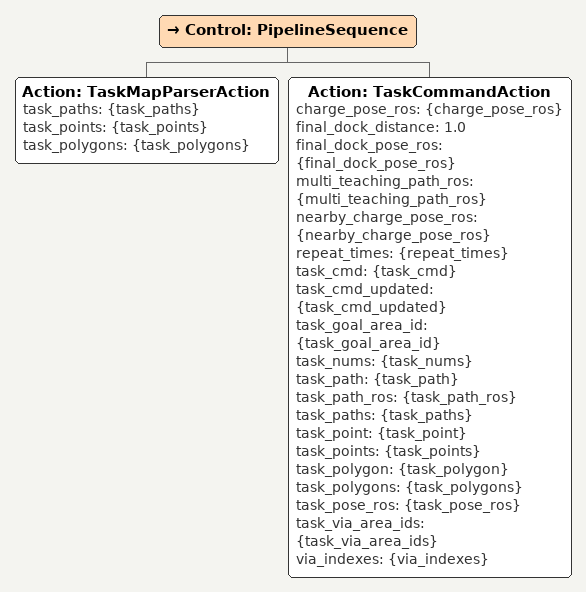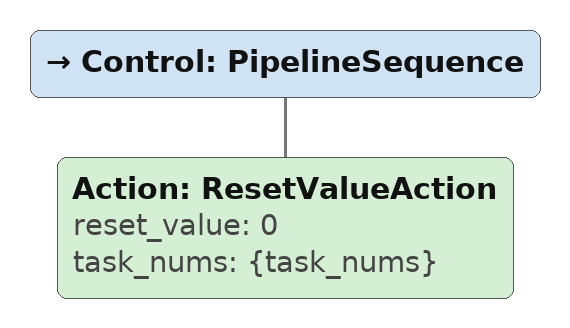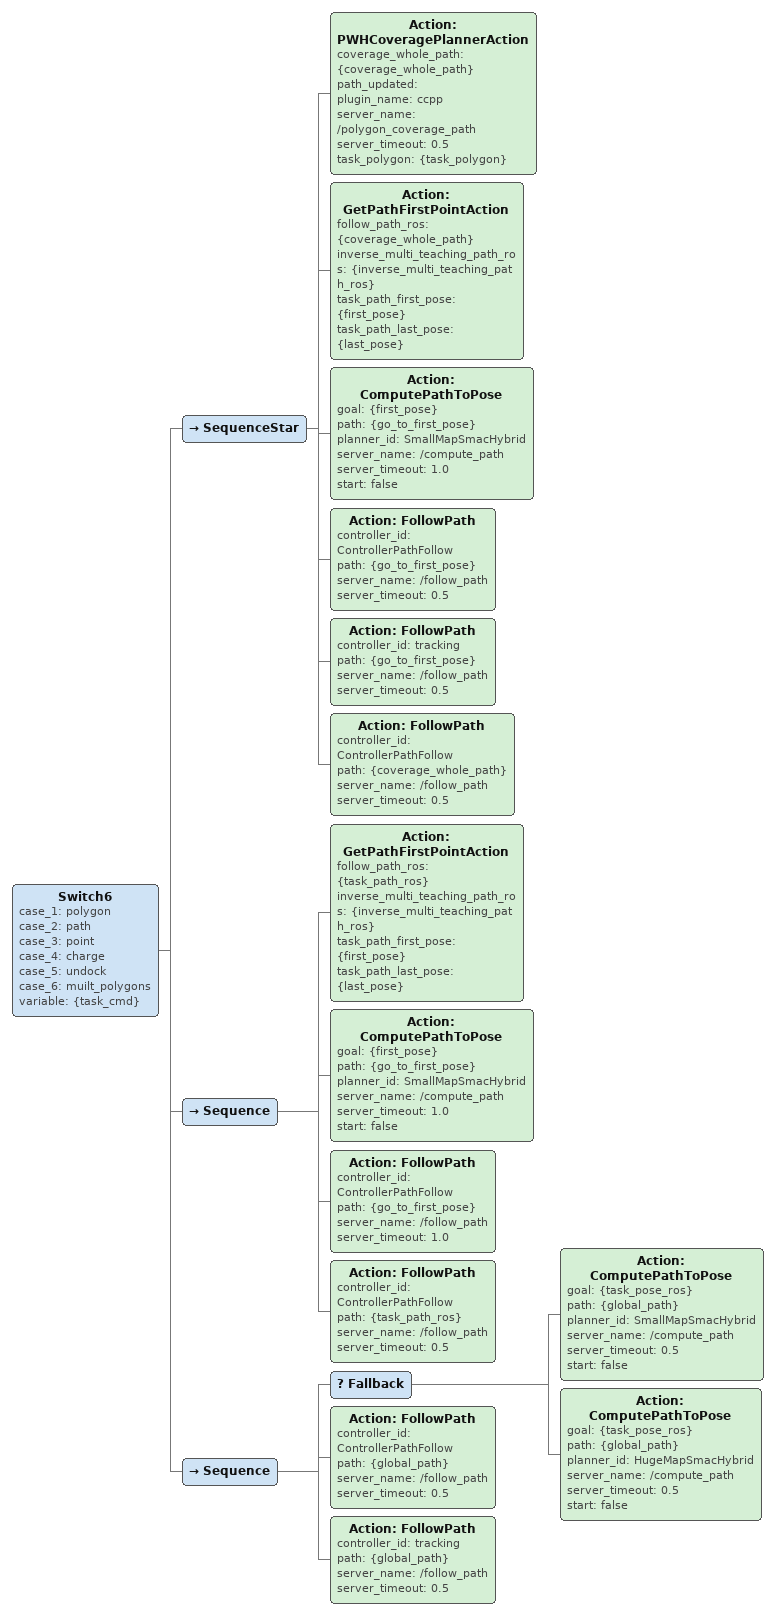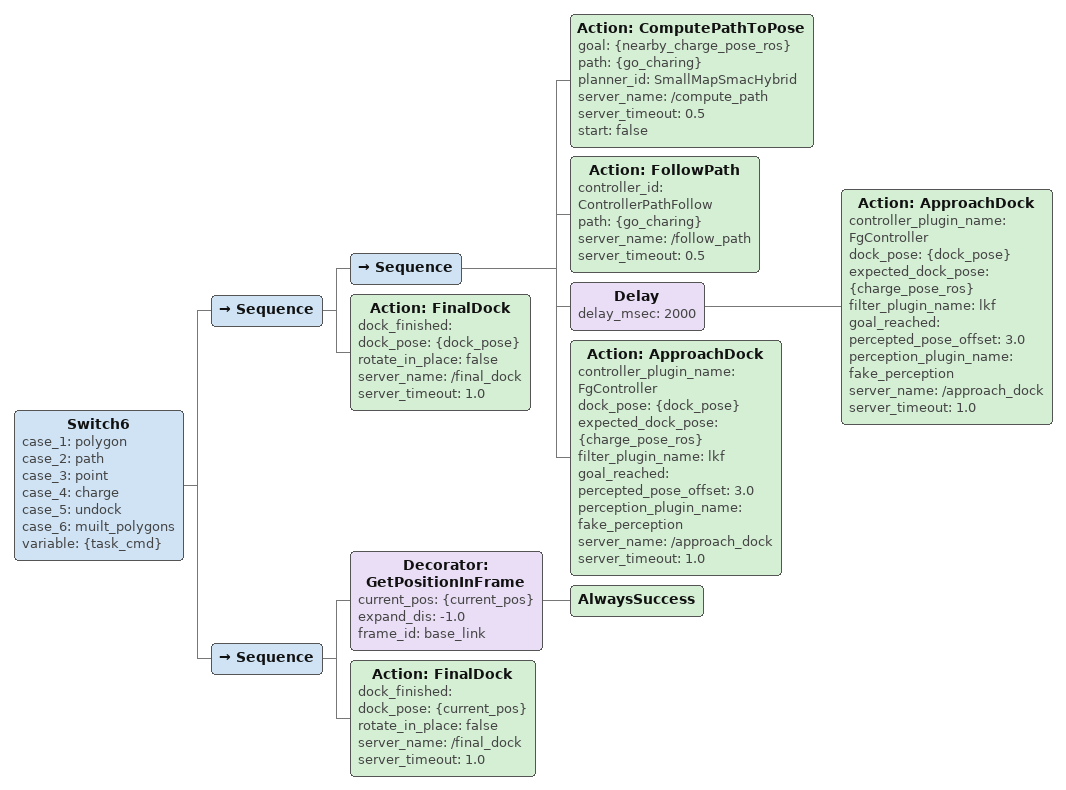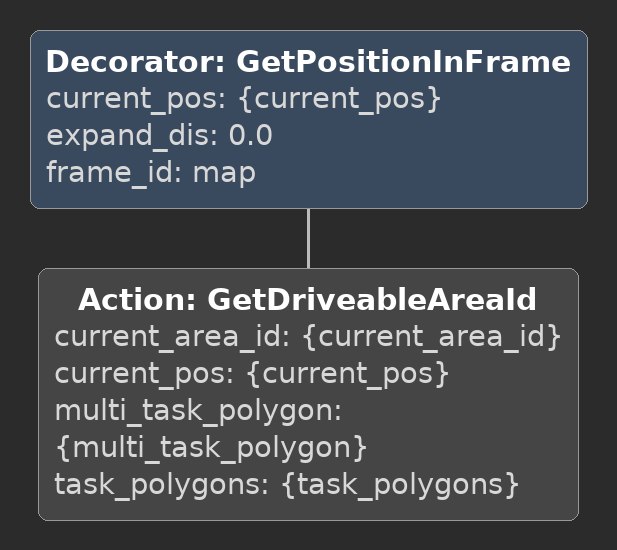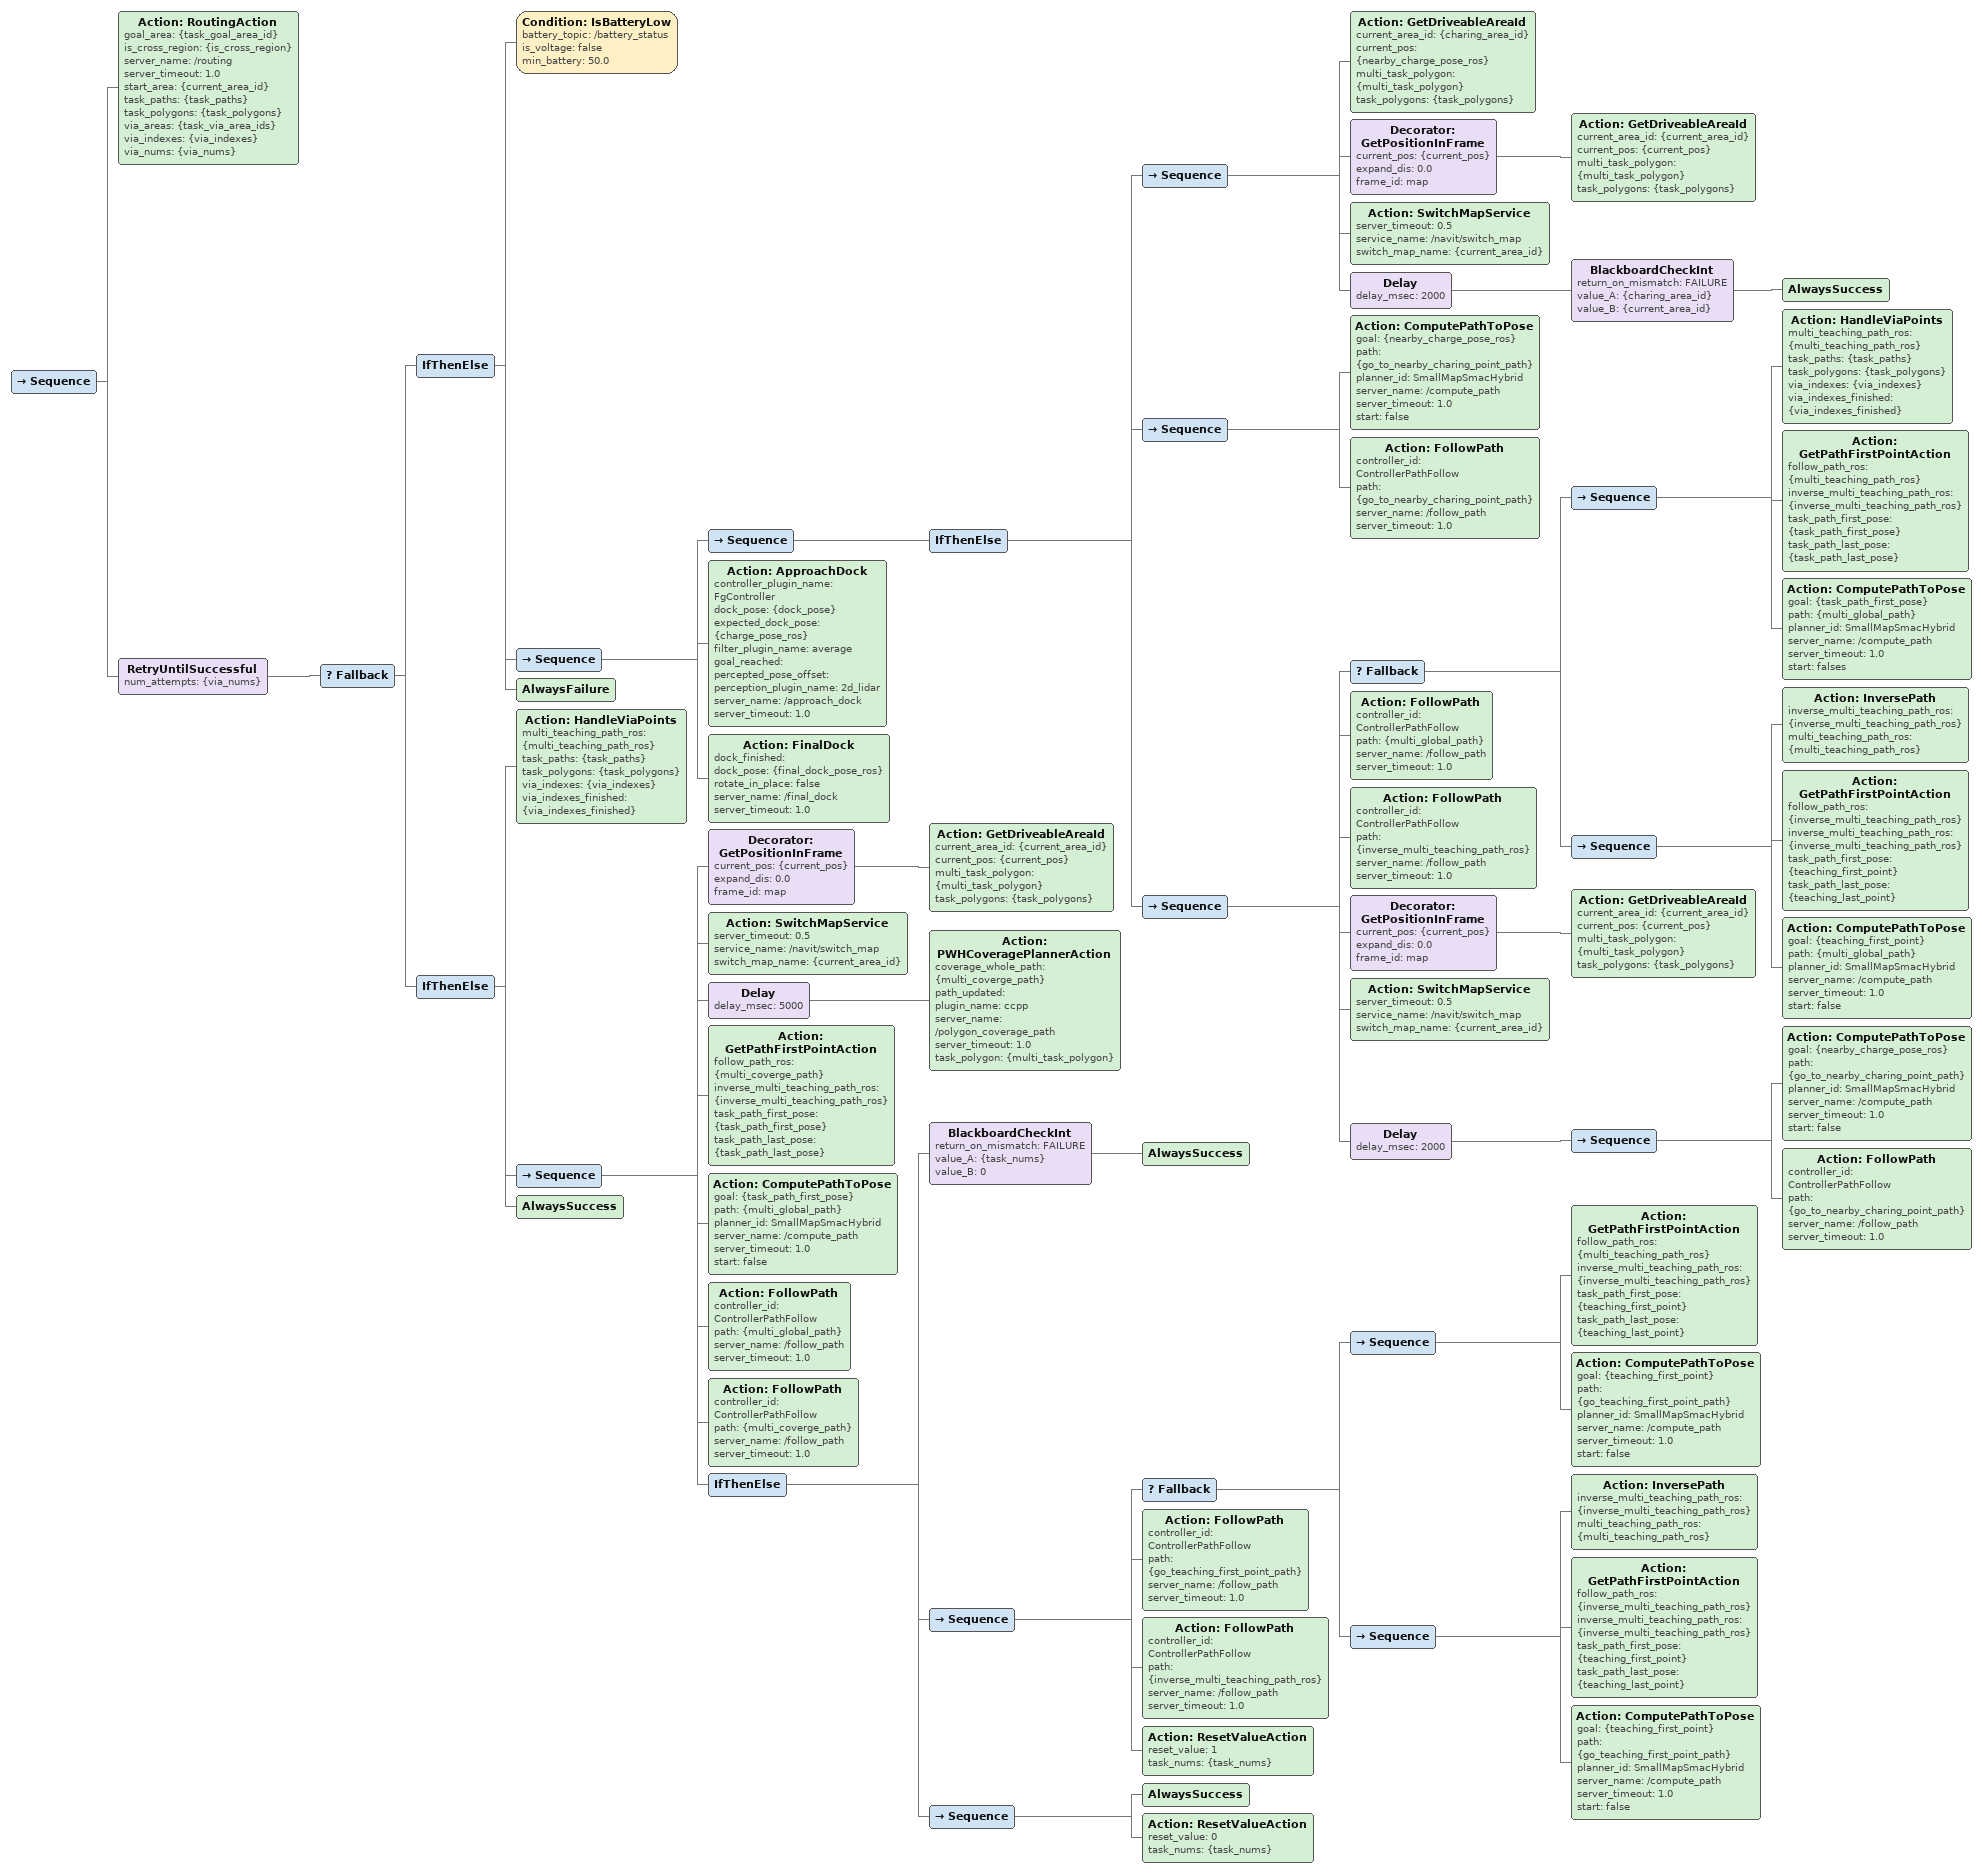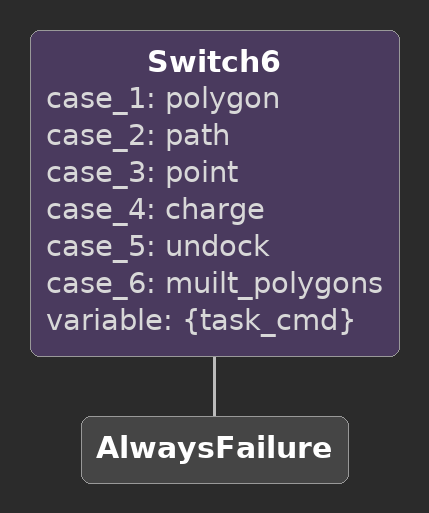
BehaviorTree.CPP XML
<Control ID="PipelineSequence">
    <Action ID="TaskMapParserAction" task_paths="{task_paths}" task_points="{task_points}" task_polygons="{task_polygons}"/>
    <Action ID="TaskCommandAction" charge_pose_ros="{charge_pose_ros}" final_dock_distance="1.0" final_dock_pose_ros="{final_dock_pose_ros}" multi_teaching_path_ros="{multi_teaching_path_ros}" nearby_charge_pose_ros="{nearby_charge_pose_ros}" repeat_times="{repeat_times}" task_cmd="{task_cmd}" task_cmd_updated="{task_cmd_updated}" task_goal_area_id="{task_goal_area_id}" task_nums="{task_nums}" task_path="{task_path}" task_path_ros="{task_path_ros}" task_paths="{task_paths}" task_point="{task_point}" task_points="{task_points}" task_polygon="{task_polygon}" task_polygons="{task_polygons}" task_pose_ros="{task_pose_ros}" task_via_area_ids="{task_via_area_ids}" via_indexes="{via_indexes}"/>
</Control>

<Control ID="PipelineSequence">
    <Action ID="ResetValueAction" reset_value="0" task_nums="{task_nums}"/>
</Control>

<Switch6 case_1="polygon" case_2="path" case_3="point" case_4="charge" case_5="undock" case_6="muilt_polygons" variable="{task_cmd}">
    <SequenceStar>
        <Action ID="PWHCoveragePlannerAction" coverage_whole_path="{coverage_whole_path}" path_updated="" plugin_name="ccpp" server_name="/polygon_coverage_path" server_timeout="0.5" task_polygon="{task_polygon}"/>
        <Action ID="GetPathFirstPointAction" follow_path_ros="{coverage_whole_path}" inverse_multi_teaching_path_ros="{inverse_multi_teaching_path_ros}" task_path_first_pose="{first_pose}" task_path_last_pose="{last_pose}"/>
        <Action ID="ComputePathToPose" goal="{first_pose}" path="{go_to_first_pose}" planner_id="SmallMapSmacHybrid" server_name="/compute_path" server_timeout="1.0" start="false"/>
        <Action ID="FollowPath" controller_id="ControllerPathFollow" path="{go_to_first_pose}" server_name="/follow_path" server_timeout="0.5"/>
        <Action ID="FollowPath" controller_id="tracking" path="{go_to_first_pose}" server_name="/follow_path" server_timeout="0.5"/>
        <Action ID="FollowPath" controller_id="ControllerPathFollow" path="{coverage_whole_path}" server_name="/follow_path" server_timeout="0.5"/>
    </SequenceStar>
    <Sequence>
        <Action ID="GetPathFirstPointAction" follow_path_ros="{task_path_ros}" inverse_multi_teaching_path_ros="{inverse_multi_teaching_path_ros}" task_path_first_pose="{first_pose}" task_path_last_pose="{last_pose}"/>
        <Action ID="ComputePathToPose" goal="{first_pose}" path="{go_to_first_pose}" planner_id="SmallMapSmacHybrid" server_name="/compute_path" server_timeout="1.0" start="false"/>
        <Action ID="FollowPath" controller_id="ControllerPathFollow" path="{go_to_first_pose}" server_name="/follow_path" server_timeout="1.0"/>
        <Action ID="FollowPath" controller_id="ControllerPathFollow" path="{task_path_ros}" server_name="/follow_path" server_timeout="0.5"/>
    </Sequence>
    <Sequence>
        <Fallback>
            <Action ID="ComputePathToPose" goal="{task_pose_ros}" path="{global_path}" planner_id="SmallMapSmacHybrid" server_name="/compute_path" server_timeout="0.5" start="false"/>
            <Action ID="ComputePathToPose" goal="{task_pose_ros}" path="{global_path}" planner_id="HugeMapSmacHybrid" server_name="/compute_path" server_timeout="0.5" start="false"/>
        </Fallback>
        <Action ID="FollowPath" controller_id="ControllerPathFollow" path="{global_path}" server_name="/follow_path" server_timeout="0.5"/>
        <Action ID="FollowPath" controller_id="tracking" path="{global_path}" server_name="/follow_path" server_timeout="0.5"/>
    </Sequence>
</Switch6>

<Switch6 case_1="polygon" case_2="path" case_3="point" case_4="charge" case_5="undock" case_6="muilt_polygons" variable="{task_cmd}">
    <Sequence>
        <Sequence>
            <Action ID="ComputePathToPose" goal="{nearby_charge_pose_ros}" path="{go_charing}" planner_id="SmallMapSmacHybrid" server_name="/compute_path" server_timeout="0.5" start="false"/>
            <Action ID="FollowPath" controller_id="ControllerPathFollow" path="{go_charing}" server_name="/follow_path" server_timeout="0.5"/>
            <Delay delay_msec="2000">
                <Action ID="ApproachDock" controller_plugin_name="FgController" dock_pose="{dock_pose}" expected_dock_pose="{charge_pose_ros}" filter_plugin_name="lkf" goal_reached="" percepted_pose_offset="3.0" perception_plugin_name="fake_perception" server_name="/approach_dock" server_timeout="1.0"/>
            </Delay>
            <Action ID="ApproachDock" controller_plugin_name="FgController" dock_pose="{dock_pose}" expected_dock_pose="{charge_pose_ros}" filter_plugin_name="lkf" goal_reached="" percepted_pose_offset="3.0" perception_plugin_name="fake_perception" server_name="/approach_dock" server_timeout="1.0"/>
        </Sequence>
        <Action ID="FinalDock" dock_finished="" dock_pose="{dock_pose}" rotate_in_place="false" server_name="/final_dock" server_timeout="1.0"/>
    </Sequence>
    <Sequence>
        <Decorator ID="GetPositionInFrame" current_pos="{current_pos}" expand_dis="-1.0" frame_id="base_link">
            <AlwaysSuccess/>
        </Decorator>
        <Action ID="FinalDock" dock_finished="" dock_pose="{current_pos}" rotate_in_place="false" server_name="/final_dock" server_timeout="1.0"/>
    </Sequence>
</Switch6>

<Decorator ID="GetPositionInFrame" current_pos="{current_pos}" expand_dis="0.0" frame_id="map">
    <Action ID="GetDriveableAreaId" current_area_id="{current_area_id}" current_pos="{current_pos}" multi_task_polygon="{multi_task_polygon}" task_polygons="{task_polygons}"/>
</Decorator>

<Sequence>
    <Action ID="RoutingAction" goal_area="{task_goal_area_id}" is_cross_region="{is_cross_region}" server_name="/routing" server_timeout="1.0" start_area="{current_area_id}" task_paths="{task_paths}" task_polygons="{task_polygons}" via_areas="{task_via_area_ids}" via_indexes="{via_indexes}" via_nums="{via_nums}"/>
    <RetryUntilSuccessful num_attempts="{via_nums}">
        <Fallback>
            <IfThenElse>
                <Condition ID="IsBatteryLow" battery_topic="/battery_status" is_voltage="false" min_battery="50.0"/>
                <Sequence>
                    <Sequence>
                        <IfThenElse>
                            <Sequence>
                                <Action ID="GetDriveableAreaId" current_area_id="{charing_area_id}" current_pos="{nearby_charge_pose_ros}" multi_task_polygon="{multi_task_polygon}" task_polygons="{task_polygons}"/>
                                <Decorator ID="GetPositionInFrame" current_pos="{current_pos}" expand_dis="0.0" frame_id="map">
                                    <Action ID="GetDriveableAreaId" current_area_id="{current_area_id}" current_pos="{current_pos}" multi_task_polygon="{multi_task_polygon}" task_polygons="{task_polygons}"/>
                                </Decorator>
                                <Action ID="SwitchMapService" server_timeout="0.5" service_name="/navit/switch_map" switch_map_name="{current_area_id}"/>
                                <Delay delay_msec="2000">
                                    <BlackboardCheckInt return_on_mismatch="FAILURE" value_A="{charing_area_id}" value_B="{current_area_id}">
                                        <AlwaysSuccess/>
                                    </BlackboardCheckInt>
                                </Delay>
                            </Sequence>
                            <Sequence>
                                <Action ID="ComputePathToPose" goal="{nearby_charge_pose_ros}" path="{go_to_nearby_charing_point_path}" planner_id="SmallMapSmacHybrid" server_name="/compute_path" server_timeout="1.0" start="false"/>
                                <Action ID="FollowPath" controller_id="ControllerPathFollow" path="{go_to_nearby_charing_point_path}" server_name="/follow_path" server_timeout="1.0"/>
                            </Sequence>
                            <Sequence>
                                <Fallback>
                                    <Sequence>
                                        <Action ID="HandleViaPoints" multi_teaching_path_ros="{multi_teaching_path_ros}" task_paths="{task_paths}" task_polygons="{task_polygons}" via_indexes="{via_indexes}" via_indexes_finished="{via_indexes_finished}"/>
                                        <Action ID="GetPathFirstPointAction" follow_path_ros="{multi_teaching_path_ros}" inverse_multi_teaching_path_ros="{inverse_multi_teaching_path_ros}" task_path_first_pose="{task_path_first_pose}" task_path_last_pose="{task_path_last_pose}"/>
                                        <Action ID="ComputePathToPose" goal="{task_path_first_pose}" path="{multi_global_path}" planner_id="SmallMapSmacHybrid" server_name="/compute_path" server_timeout="1.0" start="falses"/>
                                    </Sequence>
                                    <Sequence>
                                        <Action ID="InversePath" inverse_multi_teaching_path_ros="{inverse_multi_teaching_path_ros}" multi_teaching_path_ros="{multi_teaching_path_ros}"/>
                                        <Action ID="GetPathFirstPointAction" follow_path_ros="{inverse_multi_teaching_path_ros}" inverse_multi_teaching_path_ros="{inverse_multi_teaching_path_ros}" task_path_first_pose="{teaching_first_point}" task_path_last_pose="{teaching_last_point}"/>
                                        <Action ID="ComputePathToPose" goal="{teaching_first_point}" path="{multi_global_path}" planner_id="SmallMapSmacHybrid" server_name="/compute_path" server_timeout="1.0" start="false"/>
                                    </Sequence>
                                </Fallback>
                                <Action ID="FollowPath" controller_id="ControllerPathFollow" path="{multi_global_path}" server_name="/follow_path" server_timeout="1.0"/>
                                <Action ID="FollowPath" controller_id="ControllerPathFollow" path="{inverse_multi_teaching_path_ros}" server_name="/follow_path" server_timeout="1.0"/>
                                <Decorator ID="GetPositionInFrame" current_pos="{current_pos}" expand_dis="0.0" frame_id="map">
                                    <Action ID="GetDriveableAreaId" current_area_id="{current_area_id}" current_pos="{current_pos}" multi_task_polygon="{multi_task_polygon}" task_polygons="{task_polygons}"/>
                                </Decorator>
                                <Action ID="SwitchMapService" server_timeout="0.5" service_name="/navit/switch_map" switch_map_name="{current_area_id}"/>
                                <Delay delay_msec="2000">
                                    <Sequence>
                                        <Action ID="ComputePathToPose" goal="{nearby_charge_pose_ros}" path="{go_to_nearby_charing_point_path}" planner_id="SmallMapSmacHybrid" server_name="/compute_path" server_timeout="1.0" start="false"/>
                                        <Action ID="FollowPath" controller_id="ControllerPathFollow" path="{go_to_nearby_charing_point_path}" server_name="/follow_path" server_timeout="1.0"/>
                                    </Sequence>
                                </Delay>
                            </Sequence>
                        </IfThenElse>
                    </Sequence>
                    <Action ID="ApproachDock" controller_plugin_name="FgController" dock_pose="{dock_pose}" expected_dock_pose="{charge_pose_ros}" filter_plugin_name="average" goal_reached="" percepted_pose_offset="" perception_plugin_name="2d_lidar" server_name="/approach_dock" server_timeout="1.0"/>
                    <Action ID="FinalDock" dock_finished="" dock_pose="{final_dock_pose_ros}" rotate_in_place="false" server_name="/final_dock" server_timeout="1.0"/>
                </Sequence>
                <AlwaysFailure/>
            </IfThenElse>
            <IfThenElse>
                <Action ID="HandleViaPoints" multi_teaching_path_ros="{multi_teaching_path_ros}" task_paths="{task_paths}" task_polygons="{task_polygons}" via_indexes="{via_indexes}" via_indexes_finished="{via_indexes_finished}"/>
                <Sequence>
                    <Decorator ID="GetPositionInFrame" current_pos="{current_pos}" expand_dis="0.0" frame_id="map">
                        <Action ID="GetDriveableAreaId" current_area_id="{current_area_id}" current_pos="{current_pos}" multi_task_polygon="{multi_task_polygon}" task_polygons="{task_polygons}"/>
                    </Decorator>
                    <Action ID="SwitchMapService" server_timeout="0.5" service_name="/navit/switch_map" switch_map_name="{current_area_id}"/>
                    <Delay delay_msec="5000">
                        <Action ID="PWHCoveragePlannerAction" coverage_whole_path="{multi_coverge_path}" path_updated="" plugin_name="ccpp" server_name="/polygon_coverage_path" server_timeout="1.0" task_polygon="{multi_task_polygon}"/>
                    </Delay>
                    <Action ID="GetPathFirstPointAction" follow_path_ros="{multi_coverge_path}" inverse_multi_teaching_path_ros="{inverse_multi_teaching_path_ros}" task_path_first_pose="{task_path_first_pose}" task_path_last_pose="{task_path_last_pose}"/>
                    <Action ID="ComputePathToPose" goal="{task_path_first_pose}" path="{multi_global_path}" planner_id="SmallMapSmacHybrid" server_name="/compute_path" server_timeout="1.0" start="false"/>
                    <Action ID="FollowPath" controller_id="ControllerPathFollow" path="{multi_global_path}" server_name="/follow_path" server_timeout="1.0"/>
                    <Action ID="FollowPath" controller_id="ControllerPathFollow" path="{multi_coverge_path}" server_name="/follow_path" server_timeout="1.0"/>
                    <IfThenElse>
                        <BlackboardCheckInt return_on_mismatch="FAILURE" value_A="{task_nums}" value_B="0">
                            <AlwaysSuccess/>
                        </BlackboardCheckInt>
                        <Sequence>
                            <Fallback>
                                <Sequence>
                                    <Action ID="GetPathFirstPointAction" follow_path_ros="{multi_teaching_path_ros}" inverse_multi_teaching_path_ros="{inverse_multi_teaching_path_ros}" task_path_first_pose="{teaching_first_point}" task_path_last_pose="{teaching_last_point}"/>
                                    <Action ID="ComputePathToPose" goal="{teaching_first_point}" path="{go_teaching_first_point_path}" planner_id="SmallMapSmacHybrid" server_name="/compute_path" server_timeout="1.0" start="false"/>
                                </Sequence>
                                <Sequence>
                                    <Action ID="InversePath" inverse_multi_teaching_path_ros="{inverse_multi_teaching_path_ros}" multi_teaching_path_ros="{multi_teaching_path_ros}"/>
                                    <Action ID="GetPathFirstPointAction" follow_path_ros="{inverse_multi_teaching_path_ros}" inverse_multi_teaching_path_ros="{inverse_multi_teaching_path_ros}" task_path_first_pose="{teaching_first_point}" task_path_last_pose="{teaching_last_point}"/>
                                    <Action ID="ComputePathToPose" goal="{teaching_first_point}" path="{go_teaching_first_point_path}" planner_id="SmallMapSmacHybrid" server_name="/compute_path" server_timeout="1.0" start="false"/>
                                </Sequence>
                            </Fallback>
                            <Action ID="FollowPath" controller_id="ControllerPathFollow" path="{go_teaching_first_point_path}" server_name="/follow_path" server_timeout="1.0"/>
                            <Action ID="FollowPath" controller_id="ControllerPathFollow" path="{inverse_multi_teaching_path_ros}" server_name="/follow_path" server_timeout="1.0"/>
                            <Action ID="ResetValueAction" reset_value="1" task_nums="{task_nums}"/>
                        </Sequence>
                        <Sequence>
                            <AlwaysSuccess/>
                            <Action ID="ResetValueAction" reset_value="0" task_nums="{task_nums}"/>
                        </Sequence>
                    </IfThenElse>
                </Sequence>
                <AlwaysSuccess/>
            </IfThenElse>
        </Fallback>
    </RetryUntilSuccessful>
</Sequence>

<Switch6 case_1="polygon" case_2="path" case_3="point" case_4="charge" case_5="undock" case_6="muilt_polygons" variable="{task_cmd}">
    <AlwaysFailure/>
</Switch6>
